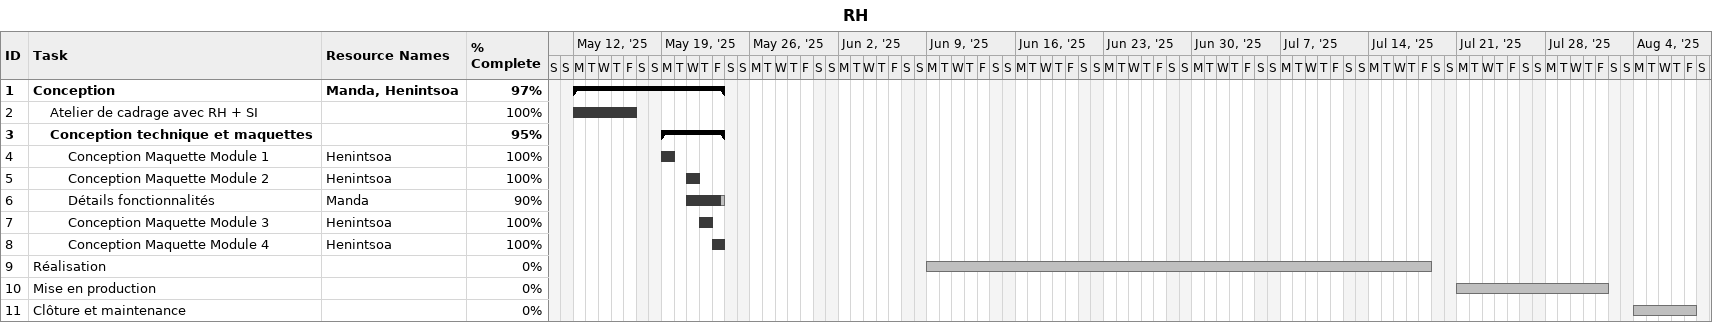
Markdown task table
RH

| ID | Level | Task | Start | Finish | Resources | % complete |
|---|---|---|---|---|---|---|
| 1 | 1 | **Conception** | 2025-05-12 | 2025-05-23 | Manda, Henintsoa | 97 |
| 2 | 2 | Atelier de cadrage avec RH + SI | 2025-05-12 | 2025-05-16 |  | 100 |
| 3 | 2 | **Conception technique et maquettes** | 2025-05-19 | 2025-05-23 |  | 95 |
| 4 | 3 | Conception Maquette Module 1 | 2025-05-19 | 2025-05-19 | Henintsoa | 100 |
| 5 | 3 | Conception Maquette Module 2 | 2025-05-21 | 2025-05-21 | Henintsoa | 100 |
| 6 | 3 | Détails fonctionnalités | 2025-05-21 | 2025-05-23 | Manda | 90 |
| 7 | 3 | Conception Maquette Module 3 | 2025-05-22 | 2025-05-22 | Henintsoa | 100 |
| 8 | 3 | Conception Maquette Module 4 | 2025-05-23 | 2025-05-23 | Henintsoa | 100 |
| 9 | 1 | Réalisation | 2025-06-09 | 2025-07-18 |  | 0 |
| 10 | 1 | Mise en production | 2025-07-21 | 2025-08-01 |  | 0 |
| 11 | 1 | Clôture et maintenance | 2025-08-04 | 2025-08-08 |  | 0 |
